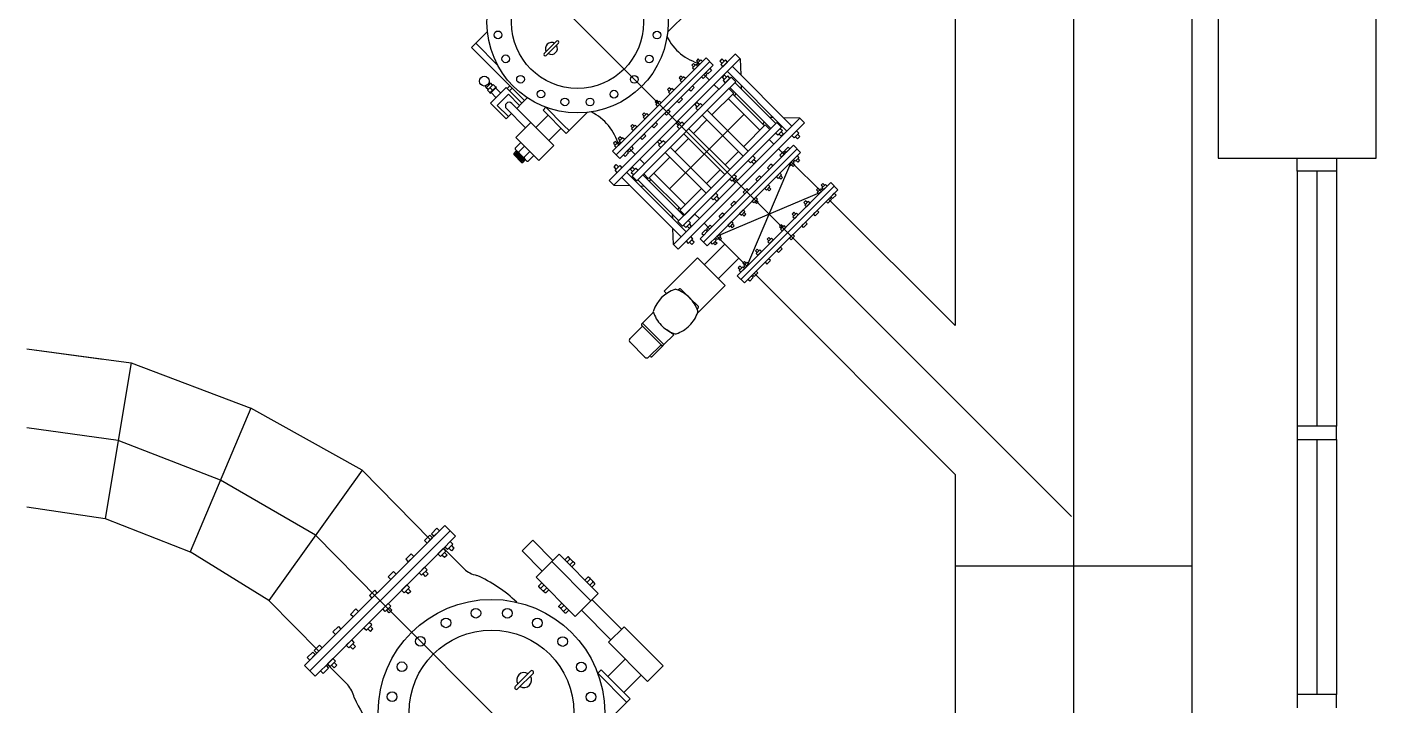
# Model space of a CAD drawing. Header units: inches. Extents: x 68736 to 85722, y -65709 to -39749.
# Drawn here: x 79844 to 84972, y -54789 to -52211 of the extents above; entities that cross this region are included whole.
import ezdxf

# ---------------------------------------------------------------- set-up
doc = ezdxf.new("R2010")
doc.units = ezdxf.units.IN
doc.header["$MEASUREMENT"] = 0
doc.layers.add('M-X-BKGD', color=8, linetype='Continuous')

msp = doc.modelspace()

# ---------------------------------------------------------------- linework, layer by layer
at = {"layer": 'M-X-BKGD', "ltscale": 0.003}
for p, q in [((83822, -40483.6), (83822, -65658.9)), ((79947.5, -50204.3), (83814.8, -54071.6)), ((80190.3, -53783.3), (79843.6, -53734.7)), ((80579.4, -53933.4), (80190.3, -53783.3)), ((80940.2, -54143.1), (80579.4, -53933.4)), ((81176.9, -54383.8), (80940.2, -54143.1)), ((83827.8, -57034.6), (81176.9, -54383.8))]:
    msp.add_line(p, q, dxfattribs=at)
at = {"layer": 'M-X-BKGD'}
for p, q in [((82358.5, -52151.5), (82278.9, -52230.8)), ((81549.3, -52271.9), (81593.9, -52227.5)), ((81549.3, -52271.9), (81533, -52288.2)), ((81735, -52490.7), (81533, -52288.2)), ((81632.8, -52355.6), (81549.3, -52271.9)), ((81810.2, -52311.9), (81857, -52265.2)), ((81817.7, -52319.4), (81864.5, -52272.7)), ((82057.1, -52794.5), (82537.6, -52313.4)), ((82074.9, -52812.3), (82555.4, -52331.1)), ((82439, -52341.9), (82083.4, -52696.5)), ((82377.7, -52349.7), (82371.1, -52356.2)), ((82371.1, -52356.2), (82377.7, -52362.8)), ((82387.8, -52352.7), (82374.1, -52366.3)), ((82384.2, -52356.2), (82377.7, -52349.7)), ((82380.6, -52372.9), (82394.3, -52359.3)), ((82425.4, -52328.3), (82384.4, -52369.2)), ((82394.3, -52359.3), (82387.8, -52352.7)), ((82395.1, -52332.3), (82388.5, -52338.9)), ((82388.5, -52338.9), (82395.1, -52345.4)), ((82405.2, -52335.3), (82391.5, -52349)), ((82391.5, -52349), (82398, -52355.5)), ((82401.6, -52338.9), (82395.1, -52332.3)), ((82398, -52355.5), (82411.7, -52341.9)), ((82411.7, -52341.9), (82405.2, -52335.3)), ((82411.6, -52396.5), (82452.6, -52355.6)), ((82452.6, -52355.6), (82425.4, -52328.3)), ((82485.6, -52331.6), (82477.1, -52340.1)), ((82477.1, -52340.1), (82485.6, -52348.6)), ((82498.7, -52335.5), (82481, -52353.2)), ((82481, -52353.2), (82489.5, -52361.7)), ((82494.1, -52340.1), (82485.6, -52331.6)), ((82489.5, -52361.7), (82507.2, -52344)), ((82507.2, -52344), (82498.7, -52335.5)), ((82537.6, -52313.5), (82555.4, -52331.2)), ((82555.4, -52331.2), (82557.1, -52392.8)), ((82384.2, -52369.3), (82110.8, -52642)), ((82421.6, -52386.6), (82138.1, -52669.3)), ((82329.9, -52397.3), (82323.4, -52403.8)), ((82323.4, -52403.8), (82329.9, -52410.4)), ((82340, -52400.3), (82326.4, -52413.9)), ((82336.5, -52403.9), (82329.9, -52397.3)), ((82332.9, -52420.5), (82346.6, -52406.9)), ((82346.6, -52406.9), (82340, -52400.3)), ((82374.1, -52366.3), (82380.6, -52372.9)), ((82407.9, -52400.2), (82421.6, -52386.6)), ((82414.5, -52406.8), (82407.9, -52400.2)), ((82428.1, -52393.2), (82414.5, -52406.8)), ((82417.1, -52391.1), (82438.6, -52412.6)), ((82421.6, -52386.6), (82428.1, -52393.2)), ((82425.3, -52382.9), (82439, -52369.2)), ((82431.9, -52389.4), (82425.3, -52382.9)), ((82445.5, -52375.8), (82431.9, -52389.4)), ((82439, -52369.2), (82445.5, -52375.8)), ((82520.2, -52401.2), (82473.7, -52447.8)), ((82494.4, -52393.1), (82485.9, -52401.5)), ((82485.9, -52401.5), (82494.4, -52410)), ((82507.5, -52396.9), (82489.8, -52414.6)), ((82502.9, -52401.5), (82494.4, -52393.1)), ((82498.3, -52423.1), (82516, -52405.4)), ((82506.3, -52380.3), (82732.7, -52606.3)), ((82516, -52405.4), (82507.5, -52396.9)), ((82520.2, -52401.2), (82537.9, -52418.8)), ((82525.4, -52361.1), (82751.8, -52587.2)), ((81590.6, -52440.4), (81585.2, -52435)), ((81606.6, -52424.4), (81589.5, -52441.5)), ((81596.5, -52448.5), (81589.5, -52441.5)), ((81615.8, -52429.2), (81594.4, -52450.6)), ((81604.3, -52460.6), (81594.4, -52450.6)), ((81605.6, -52425.4), (81600.2, -52420)), ((81626.8, -52438.2), (81603.2, -52461.7)), ((81605, -52463.5), (81603.2, -52461.7)), ((81613.6, -52451.3), (81603.7, -52441.3)), ((81628.6, -52439.9), (81605, -52463.5)), ((81665.7, -52441.3), (81606.3, -52500.5)), ((81613.7, -52431.4), (81606.6, -52424.4)), ((81627.4, -52479.5), (81608.2, -52460.2)), ((81625.7, -52439.2), (81615.8, -52429.2)), ((81644.5, -52462.4), (81625.4, -52443.1)), ((81628.6, -52439.9), (81626.8, -52438.2)), ((81665.7, -52441.3), (81724.9, -52500.7)), ((81678.9, -52434.4), (81668.8, -52444.5)), ((81687.9, -52443.5), (81677.9, -52453.5)), ((82473.7, -52447.7), (82191.1, -52731)), ((82285.5, -52441.6), (82278.9, -52448.2)), ((82278.9, -52448.2), (82285.4, -52454.7)), ((82295.6, -52444.7), (82281.9, -52458.3)), ((82281.9, -52458.3), (82288.4, -52464.8)), ((82292, -52448.2), (82285.5, -52441.6)), ((82288.4, -52464.8), (82302.1, -52451.2)), ((82302.1, -52451.2), (82295.6, -52444.7)), ((82326.4, -52413.9), (82332.9, -52420.5)), ((82360.2, -52447.8), (82373.8, -52434.2)), ((82366.7, -52454.4), (82360.2, -52447.8)), ((82380.4, -52440.8), (82366.7, -52454.4)), ((82373.8, -52434.2), (82380.4, -52440.8)), ((82530.1, -52462.3), (82447.7, -52544.8)), ((82456.3, -52430.3), (82473.7, -52447.7)), ((82489.8, -52414.6), (82498.3, -52423.1)), ((82491.3, -52465.4), (82537.9, -52418.8)), ((82512.3, -52444.5), (82529.9, -52462.2)), ((82515.8, -52441), (82671.5, -52596.5)), ((82534.4, -52422.4), (82690.1, -52577.9)), ((82558.1, -52432), (82558.5, -52446.5)), ((81606.3, -52500.5), (81665.5, -52559.9)), ((81674, -52466.5), (81631.5, -52509)), ((81631.5, -52509), (81673.9, -52551.5)), ((81674, -52466.5), (81716.5, -52509.1)), ((81758.8, -52574), (81686.2, -52501.2)), ((81724.9, -52500.7), (81705.2, -52520.3)), ((81724.9, -52500.7), (81745.7, -52480)), ((82491.3, -52465.4), (82208.9, -52748.6)), ((82237.7, -52489.3), (82231.1, -52495.8)), ((82231.1, -52495.8), (82237.7, -52502.4)), ((82247.8, -52492.3), (82234.1, -52505.9)), ((82234.1, -52505.9), (82240.7, -52512.5)), ((82244.2, -52495.8), (82237.7, -52489.3)), ((82240.7, -52512.5), (82254.3, -52498.8)), ((82254.3, -52498.8), (82247.8, -52492.3)), ((82315.7, -52492.2), (82329.4, -52478.6)), ((82322.2, -52498.7), (82315.7, -52492.2)), ((82335.9, -52485.1), (82322.2, -52498.7)), ((82329.4, -52478.6), (82335.9, -52485.1)), ((82390.3, -52497.3), (82381.9, -52505.8)), ((82381.9, -52505.8), (82390.4, -52514.3)), ((82403.4, -52501.2), (82385.8, -52518.9)), ((82398.8, -52505.8), (82390.3, -52497.3)), ((82394.3, -52527.4), (82411.9, -52509.7)), ((82411.9, -52509.7), (82403.4, -52501.2)), ((82509.2, -52483.2), (82629.5, -52603.5)), ((82509.2, -52483.2), (82629.5, -52603.4)), ((82526.5, -52465.8), (82646.9, -52586)), ((82532.9, -52472.2), (82540, -52465.1)), ((81685.2, -52540.3), (81665.5, -52559.9)), ((81738.7, -52594), (81666.2, -52521.2)), ((81825.1, -52546.5), (81778, -52593.4)), ((81816.2, -52516), (81805.4, -52526.7)), ((81893.6, -52615.1), (81805.4, -52526.7)), ((81885, -52585), (81816.2, -52516)), ((81973.1, -52535.8), (81893.6, -52615.1)), ((82183.4, -52543.4), (82189.9, -52536.9)), ((82189.9, -52550), (82183.4, -52543.4)), ((82186.4, -52553.5), (82200, -52539.9)), ((82192.9, -52560.1), (82186.4, -52553.5)), ((82189.9, -52536.9), (82196.5, -52543.4)), ((82206.6, -52546.5), (82192.9, -52560.1)), ((82200, -52539.9), (82206.6, -52546.5)), ((82267.9, -52539.8), (82281.6, -52526.2)), ((82274.5, -52546.4), (82267.9, -52539.8)), ((82288.1, -52532.7), (82274.5, -52546.4)), ((82281.6, -52526.2), (82288.1, -52532.7)), ((82286.7, -52826.3), (82569.3, -52543.3)), ((82301, -53038.2), (82781.7, -52557.3)), ((82428.7, -52563.9), (82377.5, -52615.1)), ((82385.8, -52518.9), (82394.3, -52527.4)), ((82410.9, -52546.1), (82566.6, -52701.6)), ((82429.9, -52527), (82585.7, -52682.5)), ((82680.9, -52554.6), (82666.4, -52554.3)), ((82781.7, -52557.3), (82720.1, -52555.7)), ((82799.4, -52575), (82781.7, -52557.3)), ((81758.8, -52574), (81701.9, -52630.7)), ((81778, -52593.4), (81758.8, -52574)), ((81845.9, -52661.4), (81778, -52593.4)), ((81873.9, -52595.4), (81826.9, -52642.3)), ((81885, -52585), (81904.3, -52604.4)), ((82138.9, -52587.8), (82145.5, -52581.2)), ((82145.5, -52594.3), (82138.9, -52587.8)), ((82141.9, -52597.9), (82155.6, -52584.3)), ((82148.4, -52604.4), (82141.9, -52597.9)), ((82145.5, -52581.2), (82152, -52587.8)), ((82162.1, -52590.8), (82148.4, -52604.4)), ((82155.6, -52584.3), (82162.1, -52590.8)), ((82233.8, -52573.8), (82220.2, -52587.4)), ((82220.2, -52587.4), (82226.7, -52594)), ((82226.7, -52594), (82240.4, -52580.4)), ((82240.4, -52580.4), (82233.8, -52573.8)), ((82319.8, -52568.2), (82311.3, -52576.6)), ((82311.3, -52576.6), (82319.8, -52585.1)), ((82332.9, -52572), (82315.2, -52589.7)), ((82315.2, -52589.7), (82323.7, -52598.2)), ((82318.7, -53055.9), (82799.5, -52575.1)), ((82328.3, -52576.6), (82319.8, -52568.2)), ((82323.7, -52598.2), (82341.4, -52580.5)), ((82341.4, -52580.5), (82332.9, -52572)), ((82711.4, -52592.1), (82335.8, -52968.4)), ((82340.6, -52616.5), (82496.4, -52772)), ((82359.7, -52597.4), (82515.4, -52752.9)), ((82650.4, -52582.5), (82568.1, -52664.9)), ((82640.7, -52579.9), (82647.8, -52572.8)), ((82647.1, -52621), (82693.6, -52574.3)), ((82650.3, -52582.4), (82668, -52600)), ((82711.3, -52592), (82664.8, -52638.6)), ((82689.4, -52614), (82707.1, -52596.3)), ((82697.9, -52622.4), (82689.4, -52614)), ((82693.6, -52574.3), (82711.3, -52592)), ((82715.6, -52604.7), (82697.9, -52622.4)), ((82707.1, -52596.3), (82715.6, -52604.7)), ((82711, -52609.3), (82719.5, -52617.8)), ((82751.3, -52623.2), (82768.9, -52605.5)), ((82777.4, -52614), (82759.8, -52631.7)), ((82768.9, -52605.5), (82777.4, -52614)), ((81720.9, -52649.9), (81699.8, -52671)), ((81789.1, -52718.2), (81701.9, -52630.7)), ((81714, -52685.2), (81735.2, -52664.1)), ((81720.9, -52649.9), (81770.2, -52699.3)), ((81845.9, -52661.4), (81789.1, -52718.2)), ((82069.8, -52682.9), (82110.8, -52642)), ((82080.5, -52646), (82073.9, -52652.6)), ((82073.9, -52652.6), (82080.5, -52659.1)), ((82090.6, -52649), (82076.9, -52662.7)), ((82076.9, -52662.7), (82083.5, -52669.2)), ((82087, -52652.6), (82080.5, -52646)), ((82083.5, -52669.2), (82097.1, -52655.6)), ((82097.1, -52655.6), (82090.6, -52649)), ((82097.9, -52628.7), (82091.3, -52635.2)), ((82091.3, -52635.2), (82097.9, -52641.8)), ((82108, -52631.7), (82094.3, -52645.3)), ((82094.3, -52645.3), (82100.9, -52651.9)), ((82104.4, -52635.2), (82097.9, -52628.7)), ((82100.9, -52651.9), (82114.5, -52638.3)), ((82114.5, -52638.3), (82108, -52631.7)), ((82128.1, -52679.2), (82141.8, -52665.6)), ((82141.8, -52665.6), (82148.3, -52672.2)), ((82189.4, -52618.2), (82175.7, -52631.8)), ((82175.7, -52631.8), (82182.3, -52638.3)), ((82182.3, -52638.3), (82195.9, -52624.7)), ((82195.9, -52624.7), (82189.4, -52618.2)), ((82249.1, -52639.2), (82240.6, -52647.7)), ((82240.6, -52647.7), (82249.1, -52656.1)), ((82262.2, -52643), (82244.5, -52660.7)), ((82244.5, -52660.7), (82253, -52669.2)), ((82257.6, -52647.6), (82249.1, -52639.2)), ((82253, -52669.2), (82270.6, -52651.5)), ((82270.6, -52651.5), (82262.2, -52643)), ((82358.4, -52634.2), (82306.6, -52686.1)), ((82647.1, -52621), (82343.7, -52925)), ((82664.7, -52638.7), (82682.5, -52656.5)), ((82711, -52626.3), (82702.5, -52617.8)), ((82719.5, -52617.8), (82711, -52626.3)), ((82716.3, -52701.2), (82757.2, -52660.2)), ((82737, -52667.3), (82723.4, -52681)), ((82743.6, -52673.8), (82737, -52667.3)), ((82759.8, -52631.7), (82751.3, -52623.2)), ((82757.2, -52660.2), (82784.5, -52687.4)), ((82772.8, -52635.6), (82764.4, -52627.1)), ((82772.8, -52618.6), (82781.3, -52627.1)), ((82781.3, -52627.1), (82772.8, -52635.6)), ((81705, -52680.9), (81694.5, -52691.3)), ((81694.5, -52691.3), (81694.5, -52696)), ((81728.7, -52725.6), (81694.5, -52691.3)), ((81724, -52725.6), (81694.5, -52696)), ((81733, -52721.3), (81698.8, -52687.1)), ((81728.7, -52721.3), (81698.8, -52691.3)), ((81699.8, -52671), (81699.8, -52675.6)), ((81699.8, -52675.6), (81710.3, -52686.3)), ((81737.3, -52717), (81703.1, -52682.8)), ((81733, -52717), (81703.1, -52687.1)), ((81709.3, -52685.2), (81714, -52685.2)), ((81710.3, -52686.3), (81733.8, -52709.8)), ((81714, -52685.2), (81714, -52689.9)), ((81739.2, -52715.1), (81728.7, -52725.6)), ((81729.1, -52705.1), (81733.8, -52705.1)), ((81733.8, -52705.1), (81755, -52684)), ((81733.8, -52705.1), (81733.8, -52709.8)), ((81733.8, -52709.8), (81744.4, -52720.4)), ((81770.2, -52699.3), (81749, -52720.4)), ((82097.1, -52710.2), (82069.8, -52682.9)), ((82138.1, -52669.3), (82097.1, -52710.2)), ((82110.7, -52696.6), (82124.4, -52682.9)), ((82117.3, -52703.1), (82110.7, -52696.6)), ((82130.9, -52689.5), (82117.3, -52703.1)), ((82124.4, -52682.9), (82130.9, -52689.5)), ((82134.7, -52685.8), (82128.1, -52679.2)), ((82133.8, -52673.5), (82155.9, -52695.6)), ((82143.8, -52683.6), (82133.8, -52673.6)), ((82148.3, -52672.2), (82134.7, -52685.8)), ((82173.7, -52713.4), (82191.2, -52730.9)), ((82287.6, -52705.2), (82205.7, -52787.2)), ((82269.8, -52687.5), (82425.6, -52843)), ((82288.9, -52668.3), (82444.6, -52823.9)), ((82771.1, -52674), (82416, -53029.1)), ((82726.2, -52691.2), (82443.5, -52974.7)), ((82549, -52684), (82497.8, -52735.3)), ((82585.1, -52718.6), (82602.7, -52700.9)), ((82593.5, -52727.1), (82585.1, -52718.6)), ((82611.2, -52709.4), (82593.5, -52727.1)), ((82602.7, -52700.9), (82611.2, -52709.4)), ((82606.6, -52714), (82615.1, -52722.5)), ((82700.3, -52674.3), (82721.7, -52695.7)), ((82719.7, -52684.7), (82706, -52698.4)), ((82706, -52698.4), (82712.6, -52704.9)), ((82712.6, -52704.9), (82726.2, -52691.2)), ((82726.2, -52691.2), (82719.7, -52684.7)), ((82723.4, -52681), (82729.9, -52687.5)), ((82729.9, -52687.5), (82743.6, -52673.8)), ((82739.9, -52732.2), (82753.6, -52718.5)), ((82784.5, -52687.4), (82743.6, -52728.4)), ((82753.6, -52718.5), (82760.1, -52725)), ((82757.3, -52714.8), (82770.9, -52701.1)), ((82763.8, -52721.3), (82757.3, -52714.8)), ((82777.5, -52707.6), (82763.8, -52721.3)), ((82773.9, -52724.3), (82767.4, -52717.8)), ((82770.9, -52701.1), (82777.5, -52707.6)), ((82773.9, -52711.2), (82780.5, -52717.7)), ((82780.5, -52717.7), (82773.9, -52724.3)), ((81724, -52725.6), (81728.7, -52725.6)), ((81744.4, -52720.4), (81749, -52720.4)), ((82075.2, -52742.5), (82083.7, -52734)), ((82083.7, -52751), (82075.2, -52742.5)), ((82079.1, -52755.5), (82096.8, -52737.9)), ((82087.6, -52764), (82079.1, -52755.5)), ((82083.7, -52734), (82092.2, -52742.5)), ((82105.3, -52746.3), (82087.6, -52764)), ((82096.8, -52737.9), (82105.3, -52746.3)), ((82123.6, -52763.6), (82349.7, -52989.4)), ((82136.5, -52751.7), (82145, -52743.2)), ((82145, -52760.2), (82136.5, -52751.7)), ((82140.4, -52764.8), (82158, -52747.1)), ((82148.9, -52773.3), (82140.4, -52764.8)), ((82144.6, -52777.5), (82191.2, -52730.9)), ((82145, -52743.2), (82153.4, -52751.7)), ((82166.5, -52755.6), (82148.9, -52773.3)), ((82158, -52747.1), (82166.5, -52755.6)), ((82208.9, -52748.6), (82162.3, -52795.2)), ((82188, -52769.5), (82205.6, -52787.2)), ((82226.5, -52766.3), (82346.9, -52886.5)), ((82226.6, -52766.2), (82346.8, -52886.5)), ((82478.7, -52754.4), (82427, -52806.2)), ((82743.5, -52728.6), (82470.8, -53002)), ((82749, -52723), (82580.3, -53120)), ((82606.6, -52731), (82598.1, -52722.5)), ((82615.1, -52722.5), (82606.6, -52731)), ((82672, -52732.4), (82658.4, -52746.1)), ((82658.4, -52746.1), (82665, -52752.6)), ((82665, -52752.6), (82678.6, -52739)), ((82678.6, -52739), (82672, -52732.4)), ((82692.3, -52779.9), (82705.9, -52766.2)), ((82705.9, -52766.2), (82712.5, -52772.8)), ((82746.5, -52738.7), (82739.9, -52732.2)), ((82760.1, -52725), (82746.5, -52738.7)), ((82749, -52723), (82863.5, -52837.5)), ((82756.6, -52741.7), (82750, -52735.1)), ((82756.6, -52728.6), (82763.1, -52735.1)), ((82763.1, -52735.1), (82756.6, -52741.7)), ((82057.2, -52794.6), (82074.9, -52812.3)), ((82074.9, -52812.3), (82135.8, -52813.9)), ((82104.5, -52782.7), (82330.7, -53008.5)), ((82162.3, -52795.2), (82144.6, -52777.5)), ((82165.9, -52791.7), (82321.6, -52947.2)), ((82175, -52815), (82189.7, -52815.4)), ((82184.4, -52773.1), (82340.2, -52928.6)), ((82215.4, -52789.7), (82208.3, -52796.8)), ((82209.2, -52783.7), (82329.5, -52903.8)), ((82514.8, -52789), (82532.5, -52771.4)), ((82523.3, -52797.5), (82514.8, -52789)), ((82541, -52779.8), (82523.3, -52797.5)), ((82536.4, -52801.4), (82527.9, -52792.9)), ((82532.5, -52771.4), (82541, -52779.8)), ((82536.4, -52784.4), (82544.9, -52792.9)), ((82544.9, -52792.9), (82536.4, -52801.4)), ((82912.5, -52815.5), (82557.4, -53170.5)), ((82627.7, -52776.9), (82614.1, -52790.6)), ((82614.1, -52790.6), (82620.6, -52797.1)), ((82620.6, -52797.1), (82634.3, -52783.4)), ((82634.3, -52783.4), (82627.7, -52776.9)), ((82648, -52824.4), (82661.6, -52810.7)), ((82668.2, -52817.3), (82654.5, -52830.9)), ((82661.6, -52810.7), (82668.2, -52817.3)), ((82664.6, -52820.8), (82671.2, -52827.4)), ((82698.9, -52786.5), (82692.3, -52779.9)), ((82712.5, -52772.8), (82698.9, -52786.5)), ((82709, -52789.4), (82702.4, -52782.9)), ((82709, -52776.3), (82715.5, -52782.9)), ((82715.5, -52782.9), (82709, -52789.4)), ((82899.1, -52802), (82858.1, -52842.9)), ((82868.8, -52806.1), (82862.3, -52812.6)), ((82862.3, -52812.6), (82868.8, -52819.2)), ((82878.9, -52809.1), (82865.3, -52822.7)), ((82875.4, -52812.6), (82868.8, -52806.1)), ((82871.8, -52829.3), (82885.5, -52815.7)), ((82885.5, -52815.7), (82878.9, -52809.1)), ((82926.4, -52829.4), (82899.1, -52802)), ((82407.9, -52825.3), (82326, -52907.4)), ((82444.1, -52860.1), (82461.8, -52842.4)), ((82452.6, -52868.5), (82444.1, -52860.1)), ((82470.3, -52850.8), (82452.6, -52868.5)), ((82465.7, -52872.4), (82457.2, -52863.9)), ((82461.8, -52842.4), (82470.3, -52850.8)), ((82465.7, -52855.4), (82474.2, -52863.9)), ((82474.2, -52863.9), (82465.7, -52872.4)), ((82466.6, -53006.3), (82863.5, -52837.5)), ((82518.8, -52886.1), (82532.4, -52872.4)), ((82532.4, -52872.4), (82539, -52879)), ((82580.1, -52824.7), (82566.4, -52838.3)), ((82566.4, -52838.3), (82573, -52844.9)), ((82573, -52844.9), (82586.6, -52831.2)), ((82586.6, -52831.2), (82580.1, -52824.7)), ((82858, -52843.1), (82584.6, -53115.7)), ((82600.3, -52872.1), (82614, -52858.5)), ((82606.9, -52878.7), (82600.3, -52872.1)), ((82620.5, -52865), (82606.9, -52878.7)), ((82895.3, -52860.4), (82611.8, -53143.1)), ((82614, -52858.5), (82620.5, -52865)), ((82617, -52868.6), (82623.5, -52875.1)), ((82654.5, -52830.9), (82648, -52824.4)), ((82664.6, -52833.9), (82658.1, -52827.4)), ((82671.2, -52827.4), (82664.6, -52833.9)), ((82803.7, -52871.1), (82797.1, -52877.6)), ((82810.2, -52877.6), (82803.7, -52871.1)), ((82851.4, -52823.4), (82844.9, -52830)), ((82844.9, -52830), (82851.4, -52836.5)), ((82861.5, -52826.5), (82847.9, -52840.1)), ((82847.9, -52840.1), (82854.4, -52846.6)), ((82858, -52830), (82851.4, -52823.4)), ((82854.4, -52846.6), (82868.1, -52833)), ((82868.1, -52833), (82861.5, -52826.5)), ((82865.3, -52822.7), (82871.8, -52829.3)), ((82881.7, -52874), (82895.3, -52860.4)), ((82885.4, -52870.3), (82926.4, -52829.4)), ((82901.9, -52866.9), (82888.2, -52880.5)), ((82890.8, -52864.8), (83372, -53346)), ((82895.3, -52860.4), (82901.9, -52866.9)), ((82899.1, -52856.6), (82912.7, -52843)), ((82905.6, -52863.2), (82899.1, -52856.6)), ((82919.3, -52849.6), (82905.6, -52863.2)), ((82912.7, -52843), (82919.3, -52849.6)), ((82298.2, -52938), (82297.8, -52923.4)), ((82323.4, -52897.7), (82316.4, -52904.8)), ((82364.6, -52904.1), (82318.1, -52950.7)), ((82326, -52907.4), (82343.7, -52925)), ((82335.8, -52968.4), (82382.3, -52921.8)), ((82382.2, -52921.9), (82399.7, -52939.4)), ((82474.5, -52930.6), (82488.1, -52916.9)), ((82494.7, -52923.4), (82481, -52937.1)), ((82488.1, -52916.9), (82494.7, -52923.4)), ((82525.4, -52892.6), (82518.8, -52886.1)), ((82539, -52879), (82525.4, -52892.6)), ((82566.3, -52906.2), (82552.7, -52919.9)), ((82552.7, -52919.9), (82559.3, -52926.4)), ((82559.3, -52926.4), (82572.9, -52912.8)), ((82562.8, -52922.9), (82569.4, -52929.4)), ((82572.9, -52912.8), (82566.3, -52906.2)), ((82575.9, -52922.9), (82569.4, -52916.3)), ((82569.4, -52929.4), (82575.9, -52922.9)), ((82617, -52881.7), (82610.4, -52875.1)), ((82623.5, -52875.1), (82617, -52881.7)), ((82759.2, -52915.4), (82752.7, -52921.9)), ((82752.7, -52921.9), (82759.2, -52928.5)), ((82769.3, -52918.4), (82755.6, -52932)), ((82765.8, -52922), (82759.2, -52915.4)), ((82775.9, -52925), (82769.3, -52918.4)), ((82797.1, -52877.6), (82803.7, -52884.2)), ((82813.8, -52874.1), (82800.1, -52887.7)), ((82800.1, -52887.7), (82806.7, -52894.3)), ((82806.7, -52894.3), (82820.3, -52880.6)), ((82820.3, -52880.6), (82813.8, -52874.1)), ((82833.9, -52921.6), (82847.6, -52908)), ((82840.5, -52928.2), (82833.9, -52921.6)), ((82854.1, -52914.5), (82840.5, -52928.2)), ((82847.6, -52908), (82854.1, -52914.5)), ((82888.2, -52880.5), (82881.7, -52874)), ((82318.1, -52950.7), (82335.8, -52968.4)), ((82357.7, -52946.4), (82340, -52964.1)), ((82340, -52964.1), (82348.5, -52972.6)), ((82348.5, -52972.6), (82366.2, -52954.9)), ((82353.1, -52968), (82361.6, -52976.5)), ((82366.2, -52954.9), (82357.7, -52946.4)), ((82370, -52968), (82361.6, -52959.5)), ((82361.6, -52976.5), (82370, -52968)), ((82443.5, -52974.7), (82402.6, -53015.7)), ((82417.5, -52957.2), (82439.3, -52979)), ((82440.6, -52964.5), (82427, -52978.1)), ((82433.6, -52984.7), (82447.2, -52971)), ((82447.2, -52971), (82440.6, -52964.5)), ((82481, -52937.1), (82474.5, -52930.6)), ((82522, -52950.7), (82508.4, -52964.4)), ((82508.4, -52964.4), (82514.9, -52970.9)), ((82514.9, -52970.9), (82528.6, -52957.2)), ((82518.5, -52967.4), (82525, -52973.9)), ((82528.6, -52957.2), (82522, -52950.7)), ((82531.6, -52967.3), (82525, -52960.8)), ((82525, -52973.9), (82531.6, -52967.3)), ((82711.5, -52963), (82704.9, -52969.6)), ((82704.9, -52969.6), (82711.4, -52976.1)), ((82721.6, -52966), (82707.9, -52979.7)), ((82718, -52969.6), (82711.5, -52963)), ((82714.4, -52986.2), (82728.1, -52972.6)), ((82728.1, -52972.6), (82721.6, -52966)), ((82755.6, -52932), (82762.2, -52938.6)), ((82762.2, -52938.6), (82775.9, -52925)), ((82789.5, -52965.9), (82803.1, -52952.3)), ((82796, -52972.5), (82789.5, -52965.9)), ((82809.7, -52958.9), (82796, -52972.5)), ((82803.1, -52952.3), (82809.7, -52958.9)), ((82301, -53038.2), (82299.3, -52977.3)), ((82366.9, -53007.8), (82349.2, -53025.4)), ((82349.2, -53025.4), (82357.7, -53033.9)), ((82357.7, -53033.9), (82375.4, -53016.2)), ((82375.4, -53016.2), (82366.9, -53007.8)), ((82379.3, -53029.3), (82370.8, -53020.8)), ((82402.6, -53015.7), (82429.9, -53043)), ((82423.3, -52981.9), (82409.7, -52995.5)), ((82409.7, -52995.5), (82416.2, -53002.1)), ((82416.2, -53002.1), (82429.9, -52988.4)), ((82429.9, -52988.4), (82423.3, -52981.9)), ((82427, -52978.1), (82433.6, -52984.7)), ((82429.9, -53043), (82470.8, -53002)), ((82443.6, -53029.3), (82457.2, -53015.7)), ((82463.8, -53022.2), (82450.1, -53035.9)), ((82457.2, -53015.7), (82463.8, -53022.2)), ((82460.2, -53025.8), (82466.8, -53032.3)), ((82460.9, -53011.9), (82474.5, -52998.3)), ((82467.5, -53018.5), (82460.9, -53011.9)), ((82466.6, -53006.3), (82580.3, -53120)), ((82481.1, -53004.8), (82467.5, -53018.5)), ((82477.6, -53021.5), (82471, -53014.9)), ((82474.5, -52998.3), (82481.1, -53004.8)), ((82477.6, -53008.4), (82484.1, -53014.9)), ((82484.1, -53014.9), (82477.6, -53021.5)), ((82657.1, -53017.2), (82663.7, -53010.6)), ((82663.7, -53023.8), (82657.1, -53017.2)), ((82660.1, -53027.3), (82673.8, -53013.7)), ((82663.7, -53010.6), (82670.2, -53017.2)), ((82680.3, -53020.2), (82666.7, -53033.9)), ((82673.8, -53013.7), (82680.3, -53020.2)), ((82707.9, -52979.7), (82714.4, -52986.2)), ((82741.7, -53013.6), (82755.4, -52999.9)), ((82748.2, -53020.1), (82741.7, -53013.6)), ((82761.9, -53006.5), (82748.2, -53020.1)), ((82755.4, -52999.9), (82761.9, -53006.5)), ((82318.7, -53055.9), (82301, -53038.2)), ((82362.3, -53029.3), (82370.8, -53037.8)), ((82370.8, -53037.8), (82379.3, -53029.3)), ((82419.1, -53114.4), (82496.9, -53036.6)), ((82450.1, -53035.9), (82443.6, -53029.3)), ((82460.2, -53038.9), (82453.7, -53032.3)), ((82466.8, -53032.3), (82460.2, -53038.9)), ((82612.7, -53061.5), (82619.2, -53055)), ((82619.2, -53068.1), (82612.7, -53061.5)), ((82615.7, -53071.6), (82629.3, -53058)), ((82622.2, -53078.2), (82615.7, -53071.6)), ((82619.2, -53055), (82625.8, -53061.6)), ((82635.9, -53064.6), (82622.2, -53078.2)), ((82629.3, -53058), (82635.9, -53064.6)), ((82666.7, -53033.9), (82660.1, -53027.3)), ((82707.6, -53047.6), (82693.9, -53061.2)), ((82693.9, -53061.2), (82700.5, -53067.8)), ((82700.5, -53067.8), (82714.2, -53054.1)), ((82714.2, -53054.1), (82707.6, -53047.6)), ((82392.9, -53088.1), (82265.6, -53215.4)), ((82498.4, -53193.7), (82392.9, -53088.1)), ((82472.2, -53167.4), (82550, -53089.6)), ((82543.6, -53156.6), (82584.6, -53115.7)), ((82554.3, -53119.8), (82547.7, -53126.3)), ((82547.7, -53126.3), (82554.2, -53132.9)), ((82564.4, -53122.8), (82550.7, -53136.4)), ((82560.8, -53126.4), (82554.3, -53119.8)), ((82557.2, -53143), (82570.9, -53129.4)), ((82570.9, -53129.4), (82564.4, -53122.8)), ((82571.7, -53102.4), (82565.1, -53109)), ((82565.1, -53109), (82571.6, -53115.5)), ((82581.8, -53105.5), (82568.1, -53119.1)), ((82568.1, -53119.1), (82574.6, -53125.7)), ((82578.2, -53109), (82571.7, -53102.4)), ((82574.6, -53125.7), (82588.3, -53112)), ((82588.3, -53112), (82581.8, -53105.5)), ((82663.1, -53091.9), (82649.5, -53105.5)), ((82649.5, -53105.5), (82656, -53112.1)), ((82656, -53112.1), (82669.7, -53098.5)), ((82669.7, -53098.5), (82663.1, -53091.9)), ((82570.8, -53184), (82543.6, -53156.6)), ((82550.7, -53136.4), (82557.2, -53143)), ((82611.8, -53143.1), (82570.8, -53184)), ((82584.5, -53170.3), (82598.2, -53156.7)), ((82591, -53176.9), (82584.5, -53170.3)), ((82604.7, -53163.3), (82591, -53176.9)), ((82598.2, -53156.7), (82604.7, -53163.3)), ((82601.9, -53153), (82615.6, -53139.4)), ((82608.4, -53159.6), (82601.9, -53153)), ((82607.6, -53147.3), (83372, -53911.7)), ((82622.1, -53145.9), (82608.4, -53159.6)), ((82615.6, -53139.4), (82622.1, -53145.9)), ((82265.6, -53215.4), (82274.7, -53224.5)), ((82325.5, -53206), (82320.8, -53210.7)), ((82328.3, -53206), (82362.2, -53239.9)), ((82391.8, -53300.3), (82498.4, -53193.7)), ((82362.2, -53239.9), (82396.2, -53273.9)), ((82391.5, -53281.4), (82396.2, -53276.7)), ((82224.2, -53296.6), (82183.7, -53337.1)), ((82136, -53395.5), (82183.4, -53348.1)), ((82179.8, -53341), (82183.7, -53337.2)), ((82179.8, -53344.6), (82183.4, -53348.1)), ((82254.1, -53418.8), (82183.4, -53348.1)), ((82265, -53418.5), (82183.7, -53337.2)), ((82265, -53418.5), (82302.8, -53380.7)), ((82302.8, -53380.7), (82276.2, -53362.4)), ((79843.6, -53434.7), (80132, -53473.2)), ((79843.6, -53434.7), (80240.1, -53487.6)), ((82192.5, -53466.2), (82136, -53409.6)), ((82206.7, -53466.2), (82254.1, -53418.8)), ((82218.8, -53464.7), (82261.5, -53422)), ((82257.6, -53422.4), (82254.1, -53418.8)), ((82261.1, -53422.4), (82265, -53418.5)), ((80240.1, -53487.6), (80140.5, -54079)), ((80240.1, -53487.6), (80694.9, -53660)), ((82213.5, -53462.9), (82215.3, -53464.7)), ((80694.9, -53660), (80463.9, -54206.7)), ((81117.3, -53895.4), (80694.9, -53660)), ((81117.3, -53895.4), (80763.1, -54390.8)), ((81377.9, -54160.1), (81117.3, -53895.4)), ((79843.6, -54034.6), (80140.5, -54079)), ((80140.5, -54079), (80463.9, -54206.7)), ((81452.5, -54126.7), (80919.1, -54658.6)), ((81385.4, -54152.6), (80960.1, -54576.7)), ((81375.6, -54142.8), (81355.1, -54163.2)), ((81364.9, -54173.1), (81385.4, -54152.6)), ((81370.5, -54167.5), (81432, -54106.1)), ((81385.4, -54152.6), (81375.6, -54142.8)), ((81401.7, -54116.8), (81381.2, -54137.2)), ((81381.2, -54137.2), (81391, -54147)), ((81391, -54147), (81411.5, -54126.6)), ((81411.5, -54126.6), (81401.7, -54116.8)), ((81472.9, -54147.2), (81411.4, -54208.5)), ((81432, -54106.1), (81472.9, -54147.2)), ((81431.9, -54188.1), (81001, -54617.7)), ((81355.1, -54163.2), (81364.9, -54173.1)), ((81405.8, -54214.1), (81426.3, -54193.6)), ((81405.8, -54214.1), (81426.3, -54193.6)), ((81436.1, -54203.5), (81415.6, -54223.9)), ((81436.1, -54203.5), (81415.6, -54223.9)), ((81426.3, -54193.6), (81436.1, -54203.5)), ((81426.3, -54193.6), (81436.1, -54203.5)), ((81505.2, -54271), (81427.2, -54192.8)), ((81431.9, -54188.1), (81452.4, -54167.6)), ((81441.7, -54197.9), (81431.9, -54188.1)), ((81462.2, -54177.4), (81441.7, -54197.9)), ((81456.9, -54202.4), (81447, -54192.6)), ((81452.4, -54167.6), (81462.2, -54177.4)), ((81456.9, -54182.8), (81466.7, -54192.6)), ((81466.7, -54192.6), (81456.9, -54202.4)), ((81766.4, -54162.4), (81726.2, -54202.5)), ((81802.7, -54279.3), (81726.2, -54202.5)), ((81843, -54239.2), (81766.4, -54162.4)), ((80763.1, -54390.8), (80463.9, -54206.7)), ((81304, -54214.2), (81283.5, -54234.7)), ((81304, -54214.2), (81283.5, -54234.7)), ((81283.5, -54234.7), (81293.3, -54244.5)), ((81283.5, -54234.7), (81293.3, -54244.5)), ((81293.3, -54244.5), (81313.8, -54224.1)), ((81293.3, -54244.5), (81313.8, -54224.1)), ((81313.8, -54224.1), (81304, -54214.2)), ((81313.8, -54224.1), (81304, -54214.2)), ((81415.6, -54223.9), (81405.8, -54214.1)), ((81415.6, -54223.9), (81405.8, -54214.1)), ((81430.8, -54228.4), (81420.9, -54218.6)), ((81430.8, -54208.8), (81440.6, -54218.6)), ((81440.6, -54218.6), (81430.8, -54228.4)), ((81866.6, -54215.6), (81779.1, -54302.9)), ((81987, -54392.4), (81838.6, -54243.6)), ((82015, -54364.5), (81866.6, -54215.6)), ((81887.9, -54237), (81899.4, -54225.6)), ((81914.5, -54263.7), (81887.9, -54237)), ((81907.6, -54233.8), (81896.2, -54245.3)), ((81901.9, -54225.6), (81899.4, -54225.6)), ((81907.6, -54231.3), (81901.9, -54225.6)), ((81918.3, -54244.6), (81906.9, -54256)), ((81920.3, -54244), (81907.6, -54231.3)), ((81907.6, -54233.8), (81907.6, -54231.3)), ((81910.1, -54233.8), (81907.6, -54233.8)), ((81914.5, -54263.7), (81926, -54252.3)), ((81918.3, -54244.6), (81918.3, -54242.1)), ((81920.8, -54244.6), (81918.3, -54244.6)), ((81926, -54249.8), (81920.3, -54244)), ((81926, -54252.3), (81926, -54249.8)), ((81237.3, -54280.7), (81216.8, -54301.2)), ((81237.3, -54280.7), (81216.8, -54301.2)), ((81216.8, -54301.2), (81226.6, -54311)), ((81216.8, -54301.2), (81226.6, -54311)), ((81226.6, -54311), (81247.1, -54290.6)), ((81226.6, -54311), (81247.1, -54290.6)), ((81247.1, -54290.6), (81237.3, -54280.7)), ((81247.1, -54290.6), (81237.3, -54280.7)), ((81334.2, -54285.5), (81354.7, -54265.1)), ((81334.2, -54285.5), (81354.7, -54265.1)), ((81344, -54295.3), (81334.2, -54285.5)), ((81344, -54295.3), (81334.2, -54285.5)), ((81364.5, -54274.9), (81344, -54295.3)), ((81364.5, -54274.9), (81344, -54295.3)), ((81359.1, -54299.9), (81349.3, -54290)), ((81359.1, -54299.9), (81349.3, -54290)), ((81354.7, -54265.1), (81364.5, -54274.9)), ((81354.7, -54265.1), (81364.5, -54274.9)), ((81369, -54290.1), (81359.1, -54299.9)), ((81369, -54290.1), (81359.1, -54299.9)), ((81359.2, -54280.2), (81369, -54290.1)), ((81359.2, -54280.2), (81369, -54290.1)), ((81927.6, -54451.7), (81778.9, -54302.7)), ((81964.4, -54313.7), (81975.8, -54302.3)), ((81978.3, -54302.3), (81975.8, -54302.3)), ((81984.1, -54308), (81978.3, -54302.3)), ((81996.7, -54320.7), (81984.1, -54308)), ((81984.1, -54310.5), (81984.1, -54308)), ((83372, -54258.9), (84272, -54258.9)), ((81165.6, -54352.2), (81145.1, -54372.6)), ((81165.6, -54352.2), (81145.1, -54372.6)), ((81175.4, -54362), (81165.6, -54352.2)), ((81175.4, -54362), (81165.6, -54352.2)), ((81267.5, -54352), (81288, -54331.6)), ((81267.5, -54352), (81288, -54331.6)), ((81277.3, -54361.9), (81267.5, -54352)), ((81277.3, -54361.9), (81267.5, -54352)), ((81297.8, -54341.4), (81277.3, -54361.9)), ((81297.8, -54341.4), (81277.3, -54361.9)), ((81292.4, -54366.4), (81282.6, -54356.6)), ((81292.4, -54366.4), (81282.6, -54356.6)), ((81288, -54331.6), (81297.8, -54341.4)), ((81288, -54331.6), (81297.8, -54341.4)), ((81302.3, -54356.6), (81292.4, -54366.4)), ((81302.3, -54356.6), (81292.4, -54366.4)), ((81292.5, -54346.7), (81302.3, -54356.6)), ((81292.5, -54346.7), (81302.3, -54356.6)), ((81800.5, -54324.2), (81789, -54335.7)), ((81789, -54338.2), (81789, -54335.7)), ((81794.7, -54343.9), (81789, -54338.2)), ((81807.4, -54356.6), (81794.7, -54343.9)), ((81797.2, -54343.9), (81794.7, -54343.9)), ((81797.2, -54343.9), (81808.7, -54332.5)), ((81797.2, -54346.4), (81797.2, -54343.9)), ((81827.1, -54350.9), (81800.5, -54324.2)), ((81807.9, -54354.6), (81805.4, -54354.6)), ((81813.1, -54362.3), (81807.4, -54356.6)), ((81807.9, -54354.6), (81819.4, -54343.2)), ((81807.9, -54357.1), (81807.9, -54354.6)), ((81827.1, -54350.9), (81815.6, -54362.3)), ((81991, -54340.4), (81964.4, -54313.7)), ((81984.1, -54310.5), (81972.6, -54321.9)), ((81994.8, -54321.2), (81983.3, -54332.7)), ((81986.6, -54310.5), (81984.1, -54310.5)), ((81991, -54340.4), (82002.4, -54329)), ((81994.8, -54321.2), (81994.8, -54318.7)), ((81997.3, -54321.2), (81994.8, -54321.2)), ((82002.4, -54326.4), (81996.7, -54320.7)), ((82002.4, -54329), (82002.4, -54326.4)), ((80953, -54583.8), (80763.1, -54390.8)), ((81145.1, -54372.6), (81154.9, -54382.5)), ((81145.1, -54372.6), (81154.9, -54382.5)), ((81154.9, -54382.5), (81175.4, -54362)), ((81154.9, -54382.5), (81175.4, -54362)), ((81195.8, -54423.5), (81216.3, -54403)), ((81195.8, -54423.5), (81216.3, -54403)), ((81216.3, -54403), (81226.2, -54412.9)), ((81216.3, -54403), (81226.2, -54412.9)), ((81815.6, -54362.3), (81813.1, -54362.3)), ((81876.9, -54400.9), (81865.5, -54412.3)), ((81873.7, -54420.6), (81885.1, -54409.2)), ((81903.5, -54427.6), (81876.9, -54400.9)), ((82015, -54364.5), (81927.6, -54451.7)), ((82103.6, -54500.5), (81991.4, -54388)), ((81073.5, -54444), (81094, -54423.6)), ((81073.5, -54444), (81094, -54423.6)), ((81083.3, -54453.9), (81073.5, -54444)), ((81083.3, -54453.9), (81073.5, -54444)), ((81103.8, -54433.4), (81083.3, -54453.9)), ((81103.8, -54433.4), (81083.3, -54453.9)), ((81094, -54423.6), (81103.8, -54433.4)), ((81094, -54423.6), (81103.8, -54433.4)), ((81205.6, -54433.3), (81195.8, -54423.5)), ((81205.6, -54433.3), (81195.8, -54423.5)), ((81226.2, -54412.9), (81205.6, -54433.3)), ((81226.2, -54412.9), (81205.6, -54433.3)), ((81220.8, -54437.8), (81211, -54428)), ((81220.8, -54437.8), (81211, -54428)), ((81220.8, -54418.2), (81230.6, -54428)), ((81220.8, -54418.2), (81230.6, -54428)), ((81230.6, -54428), (81220.8, -54437.8)), ((81230.6, -54428), (81220.8, -54437.8)), ((81865.5, -54414.8), (81865.5, -54412.3)), ((81871.2, -54420.6), (81865.5, -54414.8)), ((81883.8, -54433.3), (81871.2, -54420.6)), ((81873.7, -54420.6), (81871.2, -54420.6)), ((81873.7, -54423.1), (81873.7, -54420.6)), ((81884.4, -54431.3), (81881.9, -54431.3)), ((81889.6, -54439), (81883.8, -54433.3)), ((81884.4, -54431.3), (81895.8, -54419.9)), ((81884.4, -54433.8), (81884.4, -54431.3)), ((81892.1, -54439), (81889.6, -54439)), ((81903.5, -54427.6), (81892.1, -54439)), ((82063.3, -54540.6), (81951.2, -54428.2)), ((81006.8, -54510.6), (81027.3, -54490.1)), ((81006.8, -54510.6), (81027.3, -54490.1)), ((81016.6, -54520.4), (81006.8, -54510.6)), ((81016.6, -54520.4), (81006.8, -54510.6)), ((81037.1, -54500), (81016.6, -54520.4)), ((81037.1, -54500), (81016.6, -54520.4)), ((81027.3, -54490.1), (81037.1, -54500)), ((81027.3, -54490.1), (81037.1, -54500)), ((81144.7, -54474.5), (81124.2, -54494.9)), ((81144.7, -54474.5), (81124.2, -54494.9)), ((81124.2, -54494.9), (81134, -54504.7)), ((81124.2, -54494.9), (81134, -54504.7)), ((81134, -54504.7), (81154.5, -54484.3)), ((81134, -54504.7), (81154.5, -54484.3)), ((81139.3, -54499.4), (81149.2, -54509.3)), ((81139.3, -54499.4), (81149.2, -54509.3)), ((81154.5, -54484.3), (81144.7, -54474.5)), ((81154.5, -54484.3), (81144.7, -54474.5)), ((81159, -54499.5), (81149.2, -54489.6)), ((81159, -54499.5), (81149.2, -54489.6)), ((81149.2, -54509.3), (81159, -54499.5)), ((81149.2, -54509.3), (81159, -54499.5)), ((82113.2, -54490.9), (82053.7, -54550.2)), ((82261.8, -54639.9), (82113.2, -54490.9)), ((80955.9, -54561.3), (80935.4, -54581.7)), ((80955.9, -54561.3), (80935.4, -54581.7)), ((80965.7, -54571.1), (80955.9, -54561.3)), ((80965.7, -54571.1), (80955.9, -54561.3)), ((81078, -54541), (81057.5, -54561.4)), ((81078, -54541), (81057.5, -54561.4)), ((81057.5, -54561.4), (81067.3, -54571.3)), ((81057.5, -54561.4), (81067.3, -54571.3)), ((81067.3, -54571.3), (81087.8, -54550.8)), ((81067.3, -54571.3), (81087.8, -54550.8)), ((81087.8, -54550.8), (81078, -54541)), ((81087.8, -54550.8), (81078, -54541)), ((81092.3, -54566), (81082.5, -54556.1)), ((81092.3, -54566), (81082.5, -54556.1)), ((82202.4, -54699.2), (82053.7, -54550.2)), ((80960.1, -54576.7), (80898.6, -54638.1)), ((80929.8, -54587.3), (80909.3, -54607.8)), ((80929.8, -54587.3), (80909.3, -54607.8)), ((80909.3, -54607.8), (80919.1, -54617.6)), ((80909.3, -54607.8), (80919.1, -54617.6)), ((80919.1, -54617.6), (80939.6, -54597.2)), ((80919.1, -54617.6), (80939.6, -54597.2)), ((80939.6, -54597.2), (80929.8, -54587.3)), ((80939.6, -54597.2), (80929.8, -54587.3)), ((80935.4, -54581.7), (80945.2, -54591.6)), ((80935.4, -54581.7), (80945.2, -54591.6)), ((80945.2, -54591.6), (80965.7, -54571.1)), ((80945.2, -54591.6), (80965.7, -54571.1)), ((80986.1, -54632.6), (81006.6, -54612.1)), ((80986.1, -54632.6), (81006.6, -54612.1)), ((81006.6, -54612.1), (81016.5, -54622)), ((81006.6, -54612.1), (81016.5, -54622)), ((81072.6, -54565.9), (81082.5, -54575.8)), ((81072.6, -54565.9), (81082.5, -54575.8)), ((81082.5, -54575.8), (81092.3, -54566)), ((81082.5, -54575.8), (81092.3, -54566)), ((82117.5, -54614.1), (82051.7, -54679.8)), ((80898.6, -54638.1), (80939.5, -54679.1)), ((80939.5, -54679.1), (81001, -54617.7)), ((80960, -54658.6), (80980.5, -54638.2)), ((80960, -54658.6), (80980.5, -54638.2)), ((80969.8, -54668.5), (80960, -54658.6)), ((80969.8, -54668.5), (80960, -54658.6)), ((80990.4, -54648), (80969.8, -54668.5)), ((80990.4, -54648), (80969.8, -54668.5)), ((80980.5, -54638.2), (80990.4, -54648)), ((80980.5, -54638.2), (80990.4, -54648)), ((81063.3, -54711.7), (80985.3, -54633.5)), ((80995.9, -54642.4), (80986.1, -54632.6)), ((80995.9, -54642.4), (80986.1, -54632.6)), ((81016.5, -54622), (80995.9, -54642.4)), ((81016.5, -54622), (80995.9, -54642.4)), ((81011.1, -54647), (81001.3, -54637.1)), ((81011.1, -54647), (81001.3, -54637.1)), ((81011.1, -54627.3), (81020.9, -54637.1)), ((81011.1, -54627.3), (81020.9, -54637.1)), ((81020.9, -54637.1), (81011.1, -54647)), ((81020.9, -54637.1), (81011.1, -54647)), ((81699.5, -54718.2), (81758.1, -54659.8)), ((82026.6, -54654.7), (82013.2, -54668.1)), ((82123.4, -54778.5), (82013.2, -54668.1)), ((82112.7, -54741), (82026.6, -54654.7)), ((82261.8, -54639.9), (82202.4, -54699.2)), ((81708.9, -54727.6), (81767.5, -54669.2)), ((82178.5, -54675.3), (82112.7, -54741)), ((82136.8, -54765.1), (82037.4, -54864.3)), ((82112.7, -54741), (82136.8, -54765.1))]:
    msp.add_line(p, q, dxfattribs=at)
at = {"layer": 'M-X-BKGD', "ltscale": 0.2}
for p, q in [((83372, -52108.9), (83372, -53346)), ((84272, -52108.9), (84272, -65208.9)), ((84372, -52108.9), (84372, -52708.9)), ((84972, -52708.9), (84972, -52108.9)), ((84372, -52708.9), (84972, -52708.9)), ((84672, -52758.9), (84672, -52708.9)), ((84672, -52708.9), (84822, -52708.9)), ((84822, -52708.9), (84822, -52758.9)), ((84822, -52758.9), (84672, -52758.9)), ((84672, -52758.9), (84672, -53728.9)), ((84747, -52758.9), (84747, -53728.9)), ((84822, -52758.9), (84822, -53728.9)), ((84822, -53728.9), (84672, -53728.9)), ((84672, -53728.9), (84672, -53778.9)), ((84822, -53778.9), (84822, -53728.9)), ((84672, -53778.9), (84822, -53778.9)), ((84672, -53778.9), (84672, -54748.9)), ((84747, -53778.9), (84747, -54748.9)), ((84822, -53778.9), (84822, -54748.9)), ((83372, -53911.7), (83372, -56154.5)), ((84822, -54748.9), (84672, -54748.9)), ((84672, -54748.9), (84672, -54798.9)), ((84822, -54798.9), (84822, -54748.9))]:
    msp.add_line(p, q, dxfattribs=at)
at = {"layer": 'M-X-BKGD'}
for centre, radius in [((81936.6, -52193.3), 344.4), ((81936.6, -52193.3), 250.8), ((81634.2, -52240.8), 14.7), ((82238.8, -52241.6), 14.7), ((81663.7, -52331.9), 14.7), ((82209.1, -52332.7), 14.7), ((81581.9, -52416.6), 18.6), ((81719.9, -52409.5), 14.7), ((82152.7, -52410.1), 14.7), ((81797.3, -52465.9), 14.7), ((82075.1, -52466.2), 14.7), ((81888.3, -52495.6), 14.7), ((81984, -52495.7), 14.7), ((81609.4, -54817.5), 430.5), ((81436.2, -54476.3), 18.4), ((81550.1, -54439.5), 18.4), ((81669.8, -54439.7), 18.4), ((81783.6, -54476.8), 18.4), ((81609.4, -54817.5), 313.5), ((81339.3, -54546.6), 18.4), ((81880.3, -54547.3), 18.4), ((81268.8, -54643.3), 18.4), ((81950.6, -54644.2), 18.4), ((81231.7, -54757.1), 18.4), ((81987.4, -54758.1), 18.4)]:
    msp.add_circle(centre, radius, dxfattribs=at)
for centre, radius, start, end in [((82452.9, -52161), 196, 206.0102, 255.2643), ((81837.3, -52292.3), 22.7, 58.4383, 211.4034), ((81837.3, -52292.3), 22.7, 238.4383, 31.4034), ((81860.7, -52269), 5.31, 314.9209, 134.9209), ((81813.9, -52315.7), 5.31, 134.9209, 314.9209), ((81676.2, -52511.2), 14.1, 44.9209, 224.9209), ((81902.4, -52710), 196, 14.5774, 63.9984), ((82348.1, -53331.8), 130, 108.589, 161.411), ((82309.2, -53216.2), 8, 71.411, 108.589), ((82270.3, -53331.8), 130, 45, 71.411), ((82319.3, -53209.3), 2, 248.1998, 315), ((82326.9, -53207.4), 2, 45, 135), ((82270.3, -53331.8), 130, 45, 48.0398), ((82270.3, -53331.8), 130, 18.589, 45), ((82270.3, -53331.8), 130, 41.9602, 45), ((82392.9, -53282.8), 2, 135, 201.8002), ((82394.8, -53275.3), 2, 315, 45), ((82222.7, -53295.3), 2, 315, 13.4423), ((82232.5, -53292.9), 8, 161.411, 198.589), ((82348.1, -53254.1), 130, 198.589, 200.3645), ((82348.1, -53254.1), 130, 200.3645, 227.2563), ((82275.8, -53256.5), 124.1, 314.0168, 341.6722), ((82386, -53292.9), 8, 341.411, 18.589), ((82181.6, -53342.8), 2.5, 135, 225), ((82348.1, -53254.1), 130, 227.2563, 251.411), ((82309.2, -53369.7), 8, 251.411, 288.589), ((82272.8, -53259.5), 124, 288.3233, 315.9915), ((82143, -53402.6), 10, 135, 225), ((82259.4, -53420.6), 2.5, 225, 315), ((82199.6, -53459.1), 10, 225, 315), ((82211.7, -53464.7), 2.5, 45, 134), ((82217, -53462.9), 2.5, 225, 315), ((81578, -54188.6), 110, 228.538, 257.0875), ((81338.8, -54780.1), 529.8, 46.1915, 66.0954), ((81733.5, -54693.7), 28.4, 58.4383, 211.4034), ((81762.8, -54664.5), 6.64, 314.9209, 134.9209), ((80962, -54793.8), 130.4, 15.0196, 39.0383), ((81704.2, -54722.9), 6.64, 134.9209, 314.9209), ((81733.5, -54693.7), 28.4, 238.4383, 31.4034), ((81588.4, -54544.5), 544.9, 203.2983, 218.1619)]:
    msp.add_arc(centre, radius, start, end, dxfattribs=at)

doc.saveas('drawing.dxf')
